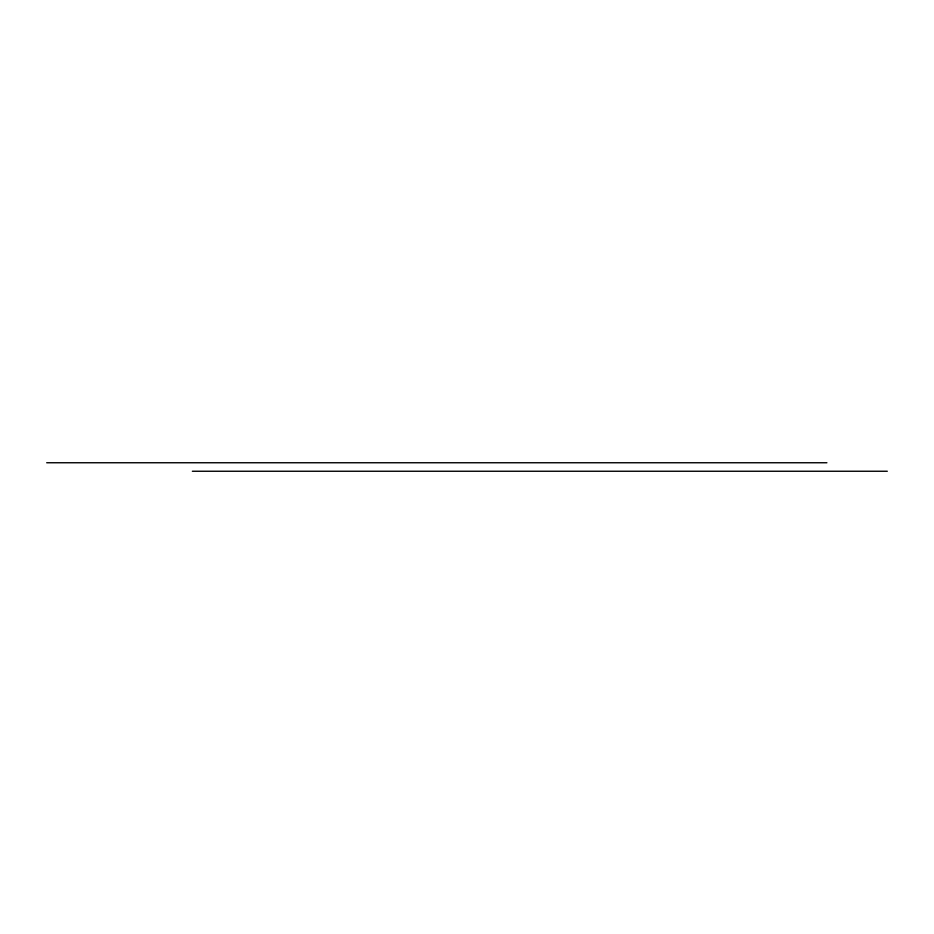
<?xml version="1.0" encoding="UTF-8"?>
<svg xmlns="http://www.w3.org/2000/svg" width="934" height="934" viewBox="0 0 934 934"><rect width="100%" height="100%" fill="white"/><g stroke="black" fill="none" stroke-linecap="round" stroke-linejoin="round"><path stroke-width="1.4" d="M46.7 462.75L826.905 462.75M192.369 471.25L887.3 471.25"/></g></svg>
